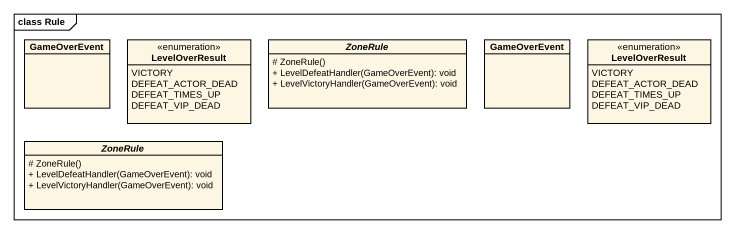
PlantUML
@startuml
mainframe class Rule
hide circle
hide empty members
skinparam classAttributeIconSize 0
class GameOverEvent
enum LevelOverResult {
  VICTORY
  DEFEAT_ACTOR_DEAD
  DEFEAT_TIMES_UP
  DEFEAT_VIP_DEAD
}
abstract class ZoneRule {
  # ZoneRule()
  + LevelDefeatHandler(GameOverEvent): void
  + LevelVictoryHandler(GameOverEvent): void
}
class "GameOverEvent" as GameOverEvent_2
enum "LevelOverResult" as LevelOverResult_2 {
  VICTORY
  DEFEAT_ACTOR_DEAD
  DEFEAT_TIMES_UP
  DEFEAT_VIP_DEAD
}
abstract class "ZoneRule" as ZoneRule_2 {
  # ZoneRule()
  + LevelDefeatHandler(GameOverEvent): void
  + LevelVictoryHandler(GameOverEvent): void
}
@enduml
